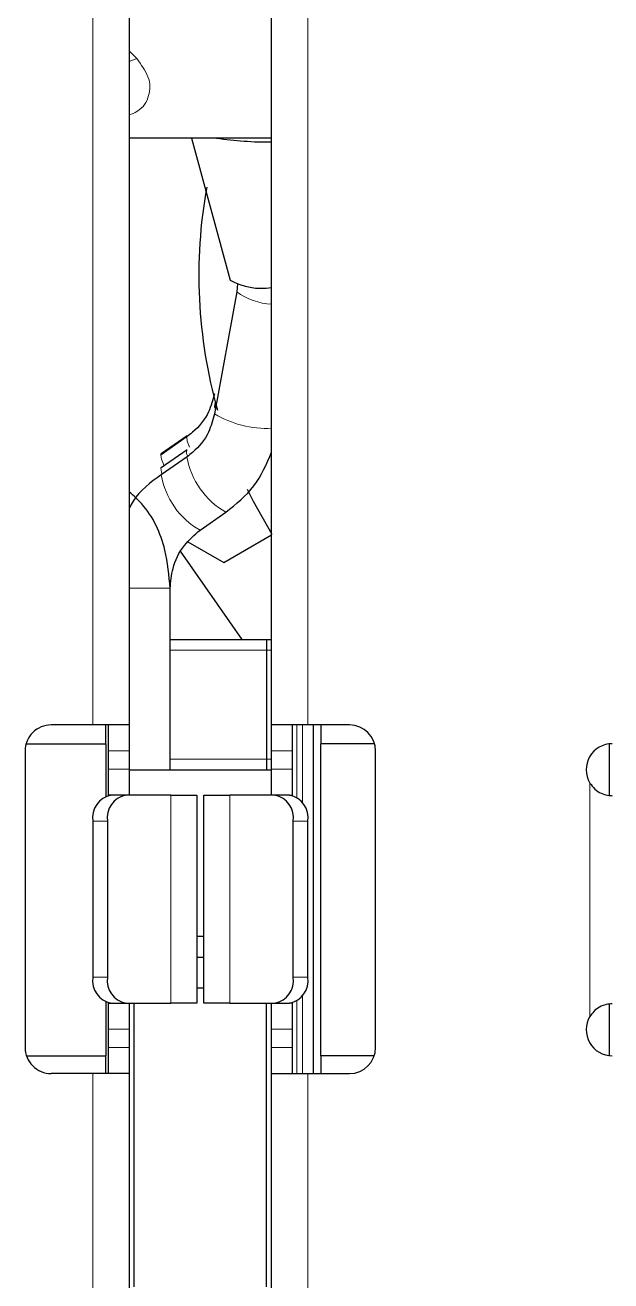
# Model space of a CAD drawing. Extents: x -260425 to 1294666, y -169889 to -2349.
# Drawn here: x 1000769.9 to 1000826.3, y -26583.7 to -26463 of the extents above; entities that cross this region are included whole.
import ezdxf

# ---------------------------------------------------------------- set-up
doc = ezdxf.new("R2010")
doc.units = 0
doc.header["$LTSCALE"] = 100
doc.layers.add('case', color=7, linetype='Continuous')

# ---------------------------------------------------------------- blocks, each defined once
blk = doc.blocks.new('АТС')
at = {"layer": 'case', "lineweight": 18}
for points in [[(2319.4, 30.29), (2319.4, 30.29), (2319.4, -61.71), (2319.4, -61.71)], [(2340.1, -61.71), (2340.1, -61.71), (2340.1, 30.29), (2340.1, 30.29)], [(2322.9, 3.06), (2322.9, 3.06), (2323.63, 2.33), (2323.63, 2.33)], [(2322.9, 2.06), (2322.9, 2.06), (2323.63, 2.33), (2323.63, 2.33)], [(2333.25, -20.09), (2334.23, -20.79), (2335.39, -21.2), (2336.6, -21.28)], [(2331.11, -31.14), (2331.11, -31.14), (2331.2, -31.31), (2331.2, -31.31)], [(2331.11, -31.81), (2332.77, -32.81), (2334.67, -33.29), (2336.6, -33.2)], [(2328.46, -35.27), (2328.39, -35.46), (2328.42, -35.68), (2328.53, -35.85)], [(2328.46, -35.94), (2328.85, -38.18), (2330.22, -40.13), (2332.2, -41.26)], [(2325.99, -37.67), (2326.37, -39.91), (2327.74, -41.87), (2329.72, -42.99)], [(2322.9, -48.58), (2322.9, -48.58), (2326.85, -48.58), (2326.85, -48.58)], [(2336.1, -54.51), (2336.1, -54.51), (2326.85, -54.51), (2326.85, -54.51)], [(2336.6, -54.51), (2336.6, -54.51), (2336.1, -54.51), (2336.1, -54.51)], [(2339.04, -68.67), (2339.04, -68.67), (2339.04, -61.71), (2339.04, -61.71)], [(2339.58, -61.71), (2339.58, -61.71), (2339.58, -69.18), (2339.58, -69.18)], [(2320.9, -64.21), (2320.9, -64.21), (2322.9, -64.21), (2322.9, -64.21)], [(2326.85, -65.01), (2326.85, -65.01), (2336.1, -65.01), (2336.1, -65.01)], [(2336.1, -65.01), (2336.1, -65.01), (2336.6, -65.01), (2336.6, -65.01)], [(2336.6, -64.21), (2336.6, -64.21), (2338.6, -64.21), (2338.6, -64.21)], [(2322.9, -65.96), (2322.9, -65.96), (2320.9, -65.96), (2320.9, -65.96)], [(2336.6, -65.96), (2336.6, -65.96), (2338.6, -65.96), (2338.6, -65.96)], [(2367.2, -67.29), (2367.2, -67.29), (2367.2, -89.73), (2367.2, -89.73)], [(2326.91, -88.46), (2326.91, -88.46), (2326.91, -68.46), (2326.91, -68.46)], [(2332.59, -68.46), (2332.59, -68.46), (2332.59, -88.46), (2332.59, -88.46)], [(2319.4, -70.96), (2319.4, -70.96), (2320.81, -70.96), (2320.81, -70.96)], [(2340.1, -70.96), (2340.1, -70.96), (2338.69, -70.96), (2338.69, -70.96)], [(2320.81, -85.96), (2320.81, -85.96), (2319.4, -85.96), (2319.4, -85.96)], [(2340.1, -85.96), (2340.1, -85.96), (2338.69, -85.96), (2338.69, -85.96)], [(2339.58, -87.74), (2339.58, -87.74), (2339.58, -95.21), (2339.58, -95.21)], [(2339.04, -95.21), (2339.04, -95.21), (2339.04, -88.25), (2339.04, -88.25)], [(2322.9, -90.96), (2322.9, -90.96), (2320.9, -90.96), (2320.9, -90.96)], [(2336.6, -90.96), (2336.6, -90.96), (2338.6, -90.96), (2338.6, -90.96)], [(2322.9, -92.71), (2322.9, -92.71), (2320.9, -92.71), (2320.9, -92.71)], [(2338.6, -92.71), (2338.6, -92.71), (2336.6, -92.71), (2336.6, -92.71)], [(2319.4, -95.21), (2319.4, -95.21), (2319.4, -140.21), (2319.4, -140.21)], [(2340.1, -140.21), (2340.1, -140.21), (2340.1, -95.21), (2340.1, -95.21)]]:
    blk.add_open_spline(points, degree=3, dxfattribs=at)
at = {"layer": 'case', "lineweight": 25}
for points in [[(2322.9, 30.29), (2322.9, 30.29), (2322.9, -61.71), (2322.9, -61.71)], [(2336.6, -61.71), (2336.6, -61.71), (2336.6, 30.29), (2336.6, 30.29)], [(2336.6, -5.31), (2336.6, -5.31), (2322.9, -5.31), (2322.9, -5.31)], [(2328.89, -5.31), (2328.89, -5.31), (2332.61, -18.97), (2332.61, -18.97)], [(2331.31, -5.31), (2333.06, -5.57), (2334.83, -5.7), (2336.6, -5.68)], [(2330.36, -10.04), (2329.07, -17.16), (2329.43, -24.48), (2331.4, -31.45)], [(2332.61, -18.97), (2333.83, -19.63), (2335.23, -19.88), (2336.6, -19.68)], [(2333.25, -20.09), (2333.25, -20.09), (2331.11, -31.81), (2331.11, -31.81)], [(2333.31, -19.33), (2333.31, -19.33), (2333.25, -20.09), (2333.25, -20.09)], [(2331.19, -30.71), (2331.19, -30.71), (2331.11, -31.14), (2331.11, -31.14)], [(2328.47, -33.94), (2328.47, -33.94), (2325.99, -35.67), (2325.99, -35.67)], [(2328.47, -34), (2328.47, -34), (2325.99, -35.74), (2325.99, -35.74)], [(2328.47, -35.26), (2328.47, -35.26), (2325.99, -37), (2325.99, -37)], [(2328.47, -35.94), (2328.47, -35.94), (2325.99, -37.67), (2325.99, -37.67)], [(2329.72, -42.99), (2329.72, -42.99), (2332.2, -41.26), (2332.2, -41.26)], [(2332, -46.1), (2332, -46.1), (2336.6, -43.45), (2336.6, -43.45)], [(2328.56, -44.12), (2328.56, -44.12), (2332, -46.1), (2332, -46.1)], [(2327.8, -45.01), (2327.8, -45.01), (2333.75, -53.51), (2333.75, -53.51)], [(2326.85, -66.01), (2326.85, -66.01), (2326.85, -48.58), (2326.85, -48.58)], [(2326.85, -53.51), (2326.85, -53.51), (2336.1, -53.51), (2336.1, -53.51)], [(2336.1, -53.51), (2336.1, -53.51), (2336.1, -54.51), (2336.1, -54.51)], [(2336.1, -53.51), (2336.1, -53.51), (2336.6, -53.51), (2336.6, -53.51)], [(2336.1, -54.51), (2336.1, -54.51), (2336.1, -65.01), (2336.1, -65.01)], [(2319.4, -61.71), (2319.4, -61.71), (2315.4, -61.71), (2315.4, -61.71)], [(2322.9, -61.71), (2322.9, -61.71), (2319.4, -61.71), (2319.4, -61.71)], [(2320.65, -63.51), (2320.65, -63.51), (2320.65, -61.71), (2320.65, -61.71)], [(2320.9, -61.71), (2320.9, -61.71), (2320.9, -64.21), (2320.9, -64.21)], [(2322.9, -61.71), (2322.9, -61.71), (2322.9, -64.21), (2322.9, -64.21)], [(2340.1, -61.71), (2340.1, -61.71), (2336.6, -61.71), (2336.6, -61.71)], [(2336.6, -64.21), (2336.6, -64.21), (2336.6, -61.71), (2336.6, -61.71)], [(2338.6, -64.21), (2338.6, -64.21), (2338.6, -61.71), (2338.6, -61.71)], [(2344.1, -61.71), (2344.1, -61.71), (2340.1, -61.71), (2340.1, -61.71)], [(2340.6, -61.71), (2340.6, -61.71), (2340.6, -95.21), (2340.6, -95.21)], [(2341.35, -61.71), (2341.35, -61.71), (2341.35, -63.51), (2341.35, -63.51)], [(2346.6, -64.21), (2346.6, -62.83), (2345.48, -61.71), (2344.1, -61.71)], [(2313, -63.51), (2313, -63.51), (2320.65, -63.51), (2320.65, -63.51)], [(2320.65, -63.51), (2320.65, -63.51), (2320.65, -68.57), (2320.65, -68.57)], [(2346.5, -63.51), (2346.5, -63.51), (2341.35, -63.51), (2341.35, -63.51)], [(2341.35, -93.51), (2341.35, -93.51), (2341.35, -63.51), (2341.35, -63.51)], [(2369.1, -68.48), (2369.1, -68.48), (2369.1, -63.52), (2369.1, -63.52)], [(2312.9, -64.21), (2312.9, -64.21), (2312.9, -92.71), (2312.9, -92.71)], [(2320.9, -64.21), (2320.9, -64.21), (2320.9, -65.96), (2320.9, -65.96)], [(2322.9, -64.21), (2322.9, -64.21), (2322.9, -65.96), (2322.9, -65.96)], [(2336.1, -65.01), (2336.1, -65.01), (2336.1, -66.01), (2336.1, -66.01)], [(2336.6, -65.96), (2336.6, -65.96), (2336.6, -64.21), (2336.6, -64.21)], [(2338.6, -65.96), (2338.6, -65.96), (2338.6, -64.21), (2338.6, -64.21)], [(2346.6, -92.71), (2346.6, -92.71), (2346.6, -64.21), (2346.6, -64.21)], [(2320.9, -65.96), (2320.9, -65.96), (2320.9, -68.46), (2320.9, -68.46)], [(2322.9, -65.96), (2322.9, -65.96), (2322.9, -68.46), (2322.9, -68.46)], [(2322.9, -66.01), (2322.9, -66.01), (2336.6, -66.01), (2336.6, -66.01)], [(2336.6, -68.46), (2336.6, -68.46), (2336.6, -65.96), (2336.6, -65.96)], [(2338.6, -68.46), (2338.6, -68.46), (2338.6, -65.96), (2338.6, -65.96)], [(2321.17, -68.46), (2320.01, -68.69), (2319.24, -69.79), (2319.4, -70.96)], [(2322.58, -68.46), (2321.42, -68.69), (2320.65, -69.79), (2320.81, -70.96)], [(2321.17, -68.46), (2321.17, -68.46), (2320.9, -68.46), (2320.9, -68.46)], [(2320.9, -68.46), (2320.9, -68.46), (2320.9, -68.49), (2320.9, -68.49)], [(2322.58, -68.46), (2322.58, -68.46), (2321.17, -68.46), (2321.17, -68.46)], [(2326.91, -68.46), (2326.91, -68.46), (2322.58, -68.46), (2322.58, -68.46)], [(2326.91, -68.46), (2326.91, -68.46), (2329.4, -68.46), (2329.4, -68.46)], [(2329.4, -68.46), (2329.4, -68.46), (2329.4, -88.46), (2329.4, -88.46)], [(2330.1, -88.46), (2330.1, -88.46), (2330.1, -68.46), (2330.1, -68.46)], [(2330.1, -68.46), (2330.1, -68.46), (2332.59, -68.46), (2332.59, -68.46)], [(2336.92, -68.46), (2336.92, -68.46), (2332.59, -68.46), (2332.59, -68.46)], [(2338.33, -68.46), (2338.33, -68.46), (2336.92, -68.46), (2336.92, -68.46)], [(2338.69, -70.96), (2338.85, -69.79), (2338.08, -68.69), (2336.92, -68.46)], [(2340.1, -70.96), (2340.27, -69.79), (2339.49, -68.69), (2338.33, -68.46)], [(2338.33, -68.46), (2338.33, -68.46), (2338.6, -68.46), (2338.6, -68.46)], [(2338.6, -68.49), (2338.6, -68.49), (2338.6, -68.46), (2338.6, -68.46)], [(2319.4, -70.96), (2319.4, -70.96), (2319.4, -85.96), (2319.4, -85.96)], [(2320.81, -70.96), (2320.81, -70.96), (2320.81, -85.96), (2320.81, -85.96)], [(2338.69, -85.96), (2338.69, -85.96), (2338.69, -70.96), (2338.69, -70.96)], [(2340.1, -85.96), (2340.1, -85.96), (2340.1, -70.96), (2340.1, -70.96)], [(2329.4, -82.01), (2329.4, -82.01), (2330.1, -82.01), (2330.1, -82.01)], [(2329.4, -84.01), (2329.4, -84.01), (2330.1, -84.01), (2330.1, -84.01)], [(2319.4, -85.96), (2319.24, -87.13), (2320.01, -88.22), (2321.17, -88.46)], [(2320.81, -85.96), (2320.65, -87.13), (2321.42, -88.22), (2322.58, -88.46)], [(2336.92, -88.46), (2338.08, -88.22), (2338.85, -87.13), (2338.69, -85.96)], [(2338.33, -88.46), (2339.49, -88.22), (2340.27, -87.13), (2340.1, -85.96)], [(2330.1, -87.01), (2330.1, -87.01), (2329.4, -87.01), (2329.4, -87.01)], [(2320.65, -88.35), (2320.65, -88.35), (2320.65, -93.51), (2320.65, -93.51)], [(2320.9, -88.43), (2320.9, -88.43), (2320.9, -88.46), (2320.9, -88.46)], [(2320.9, -88.46), (2320.9, -88.46), (2321.17, -88.46), (2321.17, -88.46)], [(2320.9, -88.46), (2320.9, -88.46), (2320.9, -90.96), (2320.9, -90.96)], [(2321.17, -88.46), (2321.17, -88.46), (2322.58, -88.46), (2322.58, -88.46)], [(2322.58, -88.46), (2322.58, -88.46), (2326.91, -88.46), (2326.91, -88.46)], [(2322.9, -88.46), (2322.9, -88.46), (2322.9, -90.96), (2322.9, -90.96)], [(2323.4, -115.71), (2323.4, -115.71), (2323.4, -88.46), (2323.4, -88.46)], [(2329.4, -88.46), (2329.4, -88.46), (2326.91, -88.46), (2326.91, -88.46)], [(2332.59, -88.46), (2332.59, -88.46), (2330.1, -88.46), (2330.1, -88.46)], [(2332.59, -88.46), (2332.59, -88.46), (2336.92, -88.46), (2336.92, -88.46)], [(2336.1, -115.71), (2336.1, -115.71), (2336.1, -88.46), (2336.1, -88.46)], [(2336.6, -90.96), (2336.6, -90.96), (2336.6, -88.46), (2336.6, -88.46)], [(2336.92, -88.46), (2336.92, -88.46), (2338.33, -88.46), (2338.33, -88.46)], [(2338.6, -88.46), (2338.6, -88.46), (2338.33, -88.46), (2338.33, -88.46)], [(2338.6, -88.46), (2338.6, -88.46), (2338.6, -88.43), (2338.6, -88.43)], [(2338.6, -90.96), (2338.6, -90.96), (2338.6, -88.46), (2338.6, -88.46)], [(2369.1, -93.49), (2369.1, -93.49), (2369.1, -88.54), (2369.1, -88.54)], [(2320.9, -90.96), (2320.9, -90.96), (2320.9, -92.71), (2320.9, -92.71)], [(2322.9, -90.96), (2322.9, -90.96), (2322.9, -92.71), (2322.9, -92.71)], [(2336.6, -92.71), (2336.6, -92.71), (2336.6, -90.96), (2336.6, -90.96)], [(2338.6, -92.71), (2338.6, -92.71), (2338.6, -90.96), (2338.6, -90.96)], [(2320.9, -92.71), (2320.9, -92.71), (2320.9, -95.21), (2320.9, -95.21)], [(2322.9, -92.71), (2322.9, -92.71), (2322.9, -95.21), (2322.9, -95.21)], [(2336.6, -95.21), (2336.6, -95.21), (2336.6, -92.71), (2336.6, -92.71)], [(2338.6, -95.21), (2338.6, -95.21), (2338.6, -92.71), (2338.6, -92.71)], [(2344.1, -95.21), (2345.48, -95.21), (2346.6, -94.09), (2346.6, -92.71)], [(2313.03, -93.51), (2313.03, -93.51), (2320.65, -93.51), (2320.65, -93.51)], [(2320.65, -95.21), (2320.65, -95.21), (2320.65, -93.51), (2320.65, -93.51)], [(2341.35, -93.51), (2341.35, -93.51), (2341.35, -95.21), (2341.35, -95.21)], [(2346.47, -93.51), (2346.47, -93.51), (2341.35, -93.51), (2341.35, -93.51)], [(2319.4, -95.21), (2319.4, -95.21), (2315.4, -95.21), (2315.4, -95.21)], [(2322.9, -95.21), (2322.9, -95.21), (2319.4, -95.21), (2319.4, -95.21)], [(2322.9, -95.21), (2322.9, -95.21), (2322.9, -140.21), (2322.9, -140.21)], [(2336.6, -140.21), (2336.6, -140.21), (2336.6, -95.21), (2336.6, -95.21)], [(2336.6, -95.21), (2336.6, -95.21), (2340.1, -95.21), (2340.1, -95.21)], [(2340.1, -95.21), (2340.1, -95.21), (2344.1, -95.21), (2344.1, -95.21)]]:
    blk.add_open_spline(points, degree=3, dxfattribs=at)
at = {"layer": 'case', "lineweight": 18}
for points, knots in [([(2323.63, 2.33), (2324.06, 1.75), (2324.49, 1.16), (2324.71, 0.59), (2324.71, 0.59), (2324.95, -0.04), (2324.94, -0.66), (2324.78, -1.23), (2324.78, -1.23), (2324.61, -1.84), (2324.28, -2.38), (2323.64, -2.76), (2323.64, -2.76), (2323.42, -2.89), (2323.16, -2.99), (2322.9, -3.1)], [0, 0, 0, 0, 0.2, 0.2, 0.2, 0.2, 0.4, 0.4, 0.4, 0.4, 0.6, 0.6, 0.6, 0.6, 1, 1, 1, 1]), ([(2328.46, -33.94), (2328.46, -33.94), (2328.44, -33.97), (2328.44, -33.97), (2328.44, -33.97), (2328.44, -33.97), (2328.42, -34.04), (2328.42, -34.04)], [0, 0, 0, 0, 0.333333, 0.333333, 0.333333, 0.333333, 1, 1, 1, 1]), ([(2328.46, -34.01), (2328.46, -34.01), (2328.44, -34.04), (2328.44, -34.04), (2328.44, -34.04), (2328.44, -34.04), (2328.48, -34.44), (2328.48, -34.44), (2328.48, -34.44), (2328.48, -34.44), (2328.72, -35.02), (2328.72, -35.02)], [0, 0, 0, 0, 0.25, 0.25, 0.25, 0.25, 0.5, 0.5, 0.5, 0.5, 1, 1, 1, 1]), ([(2325.99, -35.67), (2325.99, -35.67), (2325.96, -35.7), (2325.96, -35.7), (2325.96, -35.7), (2325.96, -35.7), (2325.96, -35.71), (2325.96, -35.71)], [0, 0, 0, 0, 0.333333, 0.333333, 0.333333, 0.333333, 1, 1, 1, 1]), ([(2325.99, -35.74), (2325.99, -35.74), (2325.96, -35.77), (2325.96, -35.77), (2325.96, -35.77), (2325.96, -35.77), (2326, -36.17), (2326, -36.17), (2326, -36.17), (2326, -36.17), (2326.27, -36.8), (2326.27, -36.8)], [0, 0, 0, 0, 0.25, 0.25, 0.25, 0.25, 0.5, 0.5, 0.5, 0.5, 1, 1, 1, 1]), ([(2325.99, -37), (2325.99, -37), (2325.96, -37.03), (2325.96, -37.03), (2325.96, -37.03), (2325.96, -37.03), (2326, -37.43), (2326, -37.43), (2326, -37.43), (2326, -37.43), (2326.07, -37.61), (2326.07, -37.61)], [0, 0, 0, 0, 0.25, 0.25, 0.25, 0.25, 0.5, 0.5, 0.5, 0.5, 1, 1, 1, 1])]:
    blk.add_open_spline(points, degree=3, knots=knots, dxfattribs=at)
at = {"layer": 'case', "lineweight": 25}
for points, knots in [([(2331.11, -29.88), (2330.95, -30.48), (2330.79, -31.07), (2330.53, -31.62), (2330.53, -31.62), (2330.18, -32.37), (2329.64, -33.05), (2329, -33.58), (2329, -33.58), (2328.83, -33.73), (2328.65, -33.87), (2328.47, -34)], [0, 0, 0, 0, 0.25, 0.25, 0.25, 0.25, 0.5, 0.5, 0.5, 0.5, 1, 1, 1, 1]), ([(2331.11, -31.81), (2330.95, -32.41), (2330.79, -33), (2330.53, -33.56), (2330.53, -33.56), (2330.18, -34.3), (2329.64, -34.98), (2329, -35.52), (2329, -35.52), (2328.83, -35.66), (2328.65, -35.8), (2328.47, -35.94)], [0, 0, 0, 0, 0.25, 0.25, 0.25, 0.25, 0.5, 0.5, 0.5, 0.5, 1, 1, 1, 1]), ([(2332.2, -41.26), (2333.18, -40.48), (2334.16, -39.7), (2334.89, -38.73), (2334.89, -38.73), (2335.62, -37.77), (2336.11, -36.63), (2336.6, -35.48)], [0, 0, 0, 0, 0.333333, 0.333333, 0.333333, 0.333333, 1, 1, 1, 1]), ([(2325.99, -37.67), (2324.96, -38.41), (2323.93, -39.15), (2323.29, -40.2), (2323.29, -40.2), (2323.16, -40.41), (2323.05, -40.64), (2322.93, -40.87)], [0, 0, 0, 0, 0.333333, 0.333333, 0.333333, 0.333333, 1, 1, 1, 1]), ([(2326.85, -48.58), (2326.74, -47.34), (2326.63, -46.11), (2326.34, -44.9), (2326.34, -44.9), (2325.94, -43.28), (2325.22, -41.69), (2324.12, -40.47), (2324.12, -40.47), (2323.75, -40.05), (2323.32, -39.67), (2322.9, -39.3)], [0, 0, 0, 0, 0.25, 0.25, 0.25, 0.25, 0.5, 0.5, 0.5, 0.5, 1, 1, 1, 1]), ([(2336.65, -43.41), (2336.65, -43.41), (2334.86, -40.23), (2334.86, -40.23), (2334.86, -40.23), (2334.86, -40.23), (2334.28, -39.07), (2334.28, -39.07)], [0, 0, 0, 0, 0.333333, 0.333333, 0.333333, 0.333333, 1, 1, 1, 1]), ([(2326.85, -48.58), (2326.9, -47.94), (2326.96, -47.3), (2327.12, -46.68), (2327.12, -46.68), (2327.32, -45.87), (2327.7, -45.11), (2328.21, -44.47), (2328.21, -44.47), (2328.65, -43.91), (2329.18, -43.45), (2329.72, -42.99)], [0, 0, 0, 0, 0.25, 0.25, 0.25, 0.25, 0.5, 0.5, 0.5, 0.5, 1, 1, 1, 1]), ([(2315.4, -61.71), (2314.74, -61.71), (2314.1, -61.97), (2313.63, -62.44), (2313.63, -62.44), (2313.16, -62.91), (2312.9, -63.54), (2312.9, -64.21)], [0, 0, 0, 0, 0.333333, 0.333333, 0.333333, 0.333333, 1, 1, 1, 1]), ([(2369.35, -63.51), (2368.45, -63.51), (2367.62, -63.99), (2367.18, -64.77), (2367.18, -64.77), (2366.73, -65.55), (2366.74, -66.51), (2367.2, -67.29)], [0, 0, 0, 0, 0.333333, 0.333333, 0.333333, 0.333333, 1, 1, 1, 1]), ([(2367.2, -67.29), (2367.35, -67.49), (2367.5, -67.7), (2367.68, -67.87), (2367.68, -67.87), (2367.86, -68.04), (2368.08, -68.17), (2368.3, -68.27), (2368.3, -68.27), (2368.5, -68.37), (2368.71, -68.43), (2368.89, -68.47), (2368.89, -68.47), (2369.06, -68.49), (2369.2, -68.5), (2369.35, -68.51)], [0, 0, 0, 0, 0.2, 0.2, 0.2, 0.2, 0.4, 0.4, 0.4, 0.4, 0.6, 0.6, 0.6, 0.6, 1, 1, 1, 1]), ([(2369.35, -88.51), (2369.16, -88.52), (2368.97, -88.53), (2368.76, -88.58), (2368.76, -88.58), (2368.56, -88.63), (2368.33, -88.71), (2368.12, -88.83), (2368.12, -88.83), (2367.92, -88.94), (2367.73, -89.08), (2367.57, -89.25), (2367.57, -89.25), (2367.44, -89.39), (2367.32, -89.56), (2367.2, -89.73)], [0, 0, 0, 0, 0.2, 0.2, 0.2, 0.2, 0.4, 0.4, 0.4, 0.4, 0.6, 0.6, 0.6, 0.6, 1, 1, 1, 1]), ([(2367.2, -89.73), (2366.74, -90.5), (2366.73, -91.46), (2367.18, -92.24), (2367.18, -92.24), (2367.62, -93.02), (2368.45, -93.51), (2369.35, -93.51)], [0, 0, 0, 0, 0.333333, 0.333333, 0.333333, 0.333333, 1, 1, 1, 1]), ([(2312.9, -92.71), (2312.9, -93.37), (2313.16, -94.01), (2313.63, -94.47), (2313.63, -94.47), (2314.1, -94.94), (2314.74, -95.21), (2315.4, -95.21)], [0, 0, 0, 0, 0.333333, 0.333333, 0.333333, 0.333333, 1, 1, 1, 1])]:
    blk.add_open_spline(points, degree=3, knots=knots, dxfattribs=at)

msp = doc.modelspace()

# ---------------------------------------------------------------- block references
msp.add_blockref('АТС', (998457.03, -26468.52))

doc.saveas('drawing.dxf')
